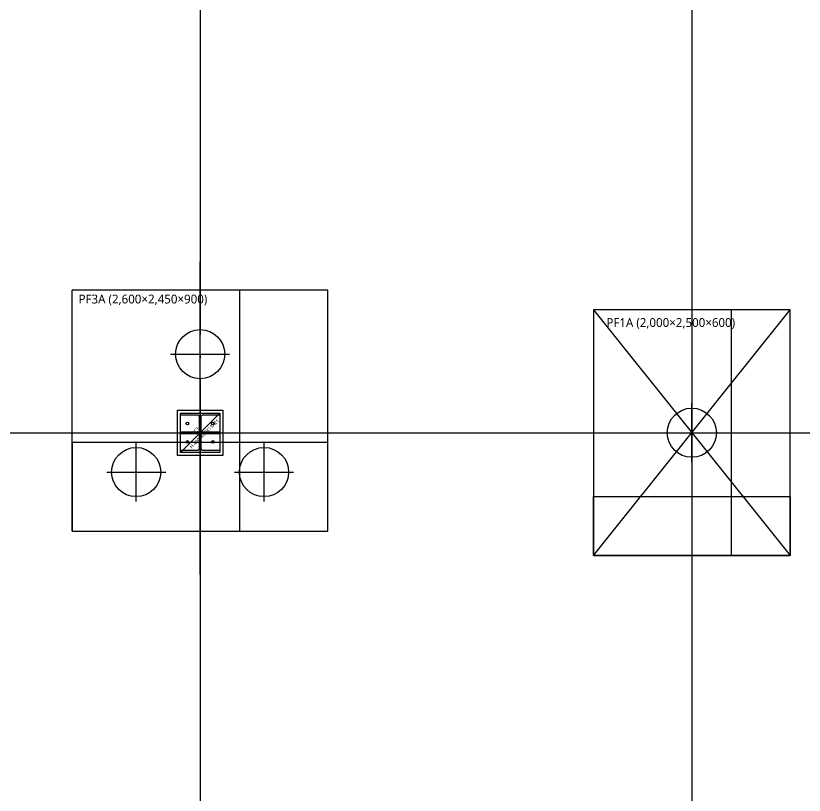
# Model space of a CAD drawing. Header units: millimetres. Extents: x -734060 to 504600, y -7739 to 118800.
# Drawn here: x -235775 to -227756, y 52212 to 60142 of the extents above; entities that cross this region are included whole.
import ezdxf
from ezdxf.enums import TextEntityAlignment as Align
from ezdxf.lldxf.tags import DXFTag

# ---------------------------------------------------------------- set-up
doc = ezdxf.new("R2010")
doc.units = ezdxf.units.MM
doc.header["$LTSCALE"] = 200
for name, pattern in [('CEN-GAUN', [32.2, 30, -1, 0.2, -1]), ('CONTINOUS', [0]), ('H3', [3, 2, -1])]:
    doc.linetypes.add(name, pattern=pattern)
doc.layers.get('DEFPOINTS').update_dxf_attribs({"color": 137})
for name, color, linetype in [('0-PIPE', 7, 'Continuous'), ('0-기초', 4, 'H3'), ('09GIRDER', 2, 'Continuous'), ('CEN', 1, 'CEN-GAUN'), ('HAT-INS', 250, 'Continuous'), ('S-COL', 2, 'Continuous'), ('STEEL BASE', 13, 'Continuous')]:
    doc.layers.add(name, color=color, linetype=linetype)
doc.styles.add('스타일1', font='malgun.ttf')
tags = doc.linetypes.add('DH-HID2', pattern=[1.2, 0.8, -0.4]).pattern_tags.tags
tags[6:7] = [DXFTag(74, 4), DXFTag(75, 0), DXFTag(340, '0'), DXFTag(46, 1.0), DXFTag(50, 0.0), DXFTag(44, 0.0), DXFTag(45, 0.0)]
tags[4:5] = [DXFTag(74, 4), DXFTag(75, 0), DXFTag(340, '0'), DXFTag(46, 1.0), DXFTag(50, 0.0), DXFTag(44, 0.0), DXFTag(45, 0.0)]

# ---------------------------------------------------------------- blocks, each defined once
blk = doc.blocks.new('X-CEN11')
at = {"layer": 'CEN', "color": 14, "linetype": 'CONTINOUS'}
blk.add_line((66000, 4216.4), (66000, -48378.3), dxfattribs=at)
blk = doc.blocks.new('X-CEN')
at = {"layer": 'CEN'}
for p, q in [((61000, 9200), (61000, -53000)), ((-9200, -30000), (76000, -30000))]:
    blk.add_line(p, q, dxfattribs=at)
blk = doc.blocks.new('파일')
at = {"layer": '0-PIPE', "color": 7, "linetype": 'Continuous'}
for p, q in [((0, -300), (0, 300)), ((-300, 0), (300, 0))]:
    blk.add_line(p, q, dxfattribs=at)
at = {"layer": '0-PIPE', "color": 3, "linetype": 'Continuous'}
blk.add_circle((0, 0), 250, dxfattribs=at)
blk = doc.blocks.new('SS-PF3A')
at = {"layer": '0-기초', "color": 1, "linetype": 'CONTINOUS'}
for p, q in [((0, -1442.8), (0, 1737)), ((-1700, 0), (1820.6, 0))]:
    blk.add_line(p, q, dxfattribs=at)
at = {"layer": '0-기초', "linetype": 'DH-HID2', "ltscale": 2}
for p, q in [((1300, 1450), (-1300, 1450)), ((-1300, -1000), (-1300, 1450)), ((1300, -1000), (1300, 1450)), ((-1300, -1000), (1300, -1000))]:
    blk.add_line(p, q, dxfattribs=at)
at = {"layer": 'DEFPOINTS'}
blk.add_lwpolyline([(1300, -1000), (1300, 1450), (400, 1450), (400, -1000), (1300, -1000)], dxfattribs=at)
blk.add_lwpolyline([(-1300, -1000), (1300, -1000), (1300, -100), (-1300, -100)], close=True, dxfattribs=at)
at = {"layer": '0-기초'}
for p in [(0, 800), (-650, -400), (650, -400)]:
    blk.add_blockref('파일', p, dxfattribs=at)
at = {"layer": 'DEFPOINTS', "style": '스타일1'}
blk.add_text('PF3A (2,600×2,450×900)', height=90, dxfattribs=at).set_placement((-581.7, 1360), align=Align.MIDDLE_CENTER)
blk = doc.blocks.new('SS-PF1A')
at = {"layer": '0-기초', "linetype": 'DH-HID2', "ltscale": 2.5}
blk.add_lwpolyline([(-1000, 1250), (-1000, -1250), (1000, -1250), (1000, 1250)], close=True, dxfattribs=at)
at = {"layer": 'DEFPOINTS'}
for p, q in [((-1000, 1250), (1000, -1250)), ((-1000, -1250), (1000, 1250))]:
    blk.add_line(p, q, dxfattribs=at)
for points in [[(1000, -1250), (1000, 1250), (400, 1250), (400, -1250)], [(-1000, -1250), (-1000, -650), (1000, -650), (1000, -1250)]]:
    blk.add_lwpolyline(points, close=True, dxfattribs=at)
at = {"layer": '0-기초'}
blk.add_blockref('파일', (0, 0), dxfattribs=at)
at = {"layer": 'DEFPOINTS', "style": '스타일1'}
blk.add_text('PF1A (2,000×2,500×600)', height=90, dxfattribs=at).set_placement((-213.7, 1121), align=Align.MIDDLE_CENTER)
blk = doc.blocks.new('X-1F-FD')
blk.add_blockref('SS-PF3A', (61000, -30000))
at = {"layer": 'S-COL'}
blk.add_blockref('SS-PF1A', (66000, -30000), dxfattribs=at)
blk = doc.blocks.new('S-SC1')
at = {"layer": '09GIRDER'}
blk.add_lwpolyline([(-200, -200), (-200, -179), (-28.5, -179, 0.414214), (-6.5, -157), (-6.5, 157, 0.414214), (-28.5, 179), (-200, 179), (-200, 200), (200, 200), (200, 179), (28.5, 179, 0.414214), (6.5, 157), (6.5, -157, 0.414214), (28.5, -179), (200, -179), (200, -200)], format="xyb", close=True, dxfattribs=at)
at = {"layer": 'DEFPOINTS'}
blk.add_line((-200, -200), (200, 200), dxfattribs=at)
blk.add_lwpolyline([(-200, 200), (200, 200), (200, -200), (-200, -200)], close=True, dxfattribs=at)
at = {"layer": 'STEEL BASE'}
for points in [[(-230, 230), (230, 230), (230, -230), (-230, -230)], [(-200, 9.5), (-6.5, 9.5), (-6.5, -9.5), (-200, -9.5)], [(6.5, 9.5), (200, 9.5), (200, -9.5), (6.5, -9.5)]]:
    blk.add_lwpolyline(points, close=True, dxfattribs=at)
for centre in [(-130, 94.2), (130, 94.2), (-130, -94.2), (130, -94.2)]:
    blk.add_circle(centre, 13.5, dxfattribs=at)
at = {"layer": 'DEFPOINTS', "style": '스타일1'}
for s, p in [('H-400X400X13X21', (42.7, -10.5)), ('SC1', (-44.5, 22))]:
    blk.add_text(s, height=35, rotation=45, dxfattribs=at).set_placement(p, align=Align.MIDDLE_CENTER)
blk = doc.blocks.new('x-stu-1Fcol')
blk.add_blockref('S-SC1', (61000, -30000))

msp = doc.modelspace()

# ---------------------------------------------------------------- block references
for name in ['x-stu-1Fcol', 'X-1F-FD']:
    msp.add_blockref(name, (-294900, 85900))
at = {"layer": '0-기초', "color": 252, "linetype": 'CONTINOUS', "ltscale": 3}
msp.add_blockref('X-CEN11', (-294900, 85900), dxfattribs=at)
at = {"layer": 'HAT-INS'}
msp.add_blockref('X-CEN', (-294900, 85900), dxfattribs=at)

doc.saveas('drawing.dxf')
